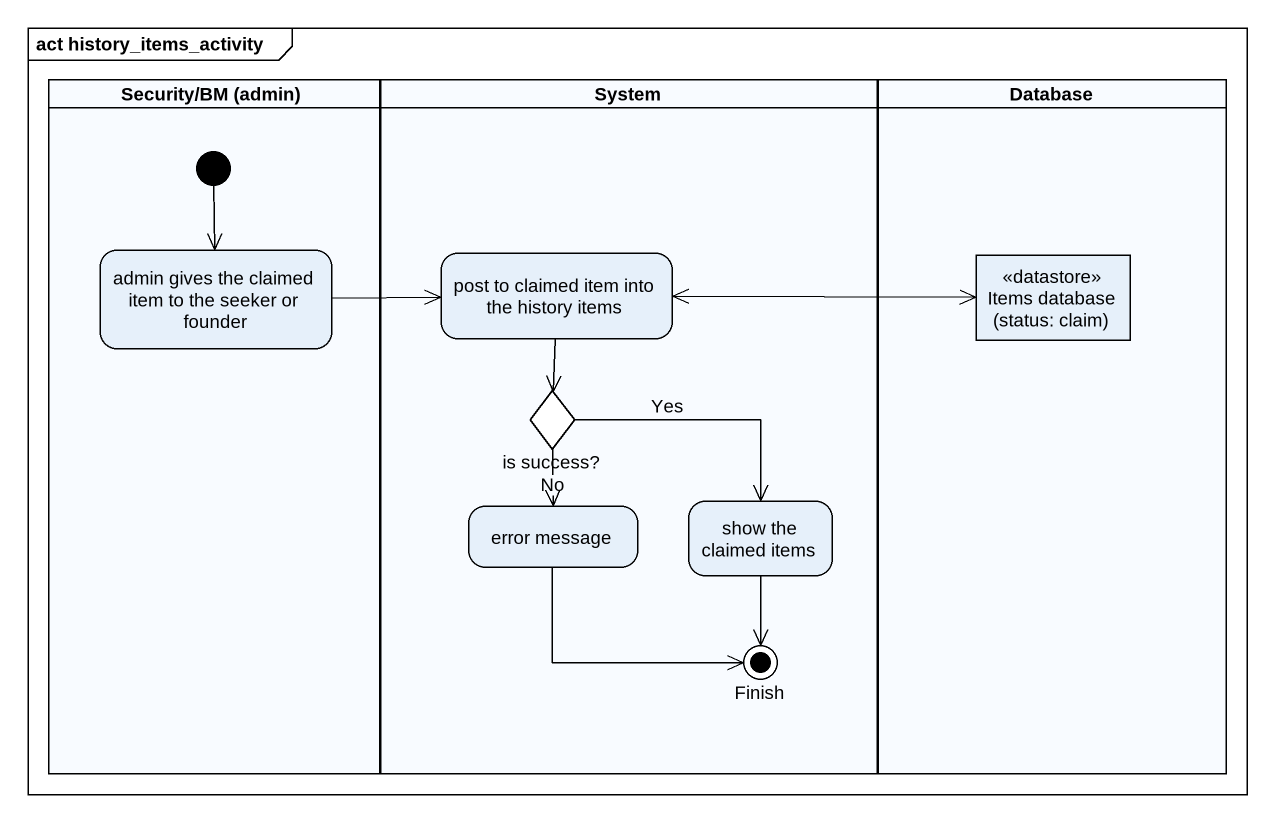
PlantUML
@startuml
mainframe act history_items_activity
hide empty description
state "Security/BM (admin)" as Security_BM_admin <<partition>> {
  state "admin gives the claimed item to the seeker or founder" as admin_gives_the_claimed
  [*] --> admin_gives_the_claimed
}
state System <<partition>> {
  state "post to claimed item into the history items" as post_to_claimed_item_into
  state "is success?" as is_success <<choice>>
  state "error message" as error_message
  state "show the claimed items" as show_the_claimed_items
  state Finish <<end>>
}
state "Database" as Database_ <<partition>> {
  state "Items database (status: claim)" as Items_database_status_claim <<datastore>>
}
admin_gives_the_claimed -right-> post_to_claimed_item_into
post_to_claimed_item_into -right-> Items_database_status_claim
post_to_claimed_item_into --> is_success
Items_database_status_claim -left-> post_to_claimed_item_into
is_success --> error_message : No
is_success -right-> show_the_claimed_items : Yes
error_message --> Finish
show_the_claimed_items --> Finish
@enduml
